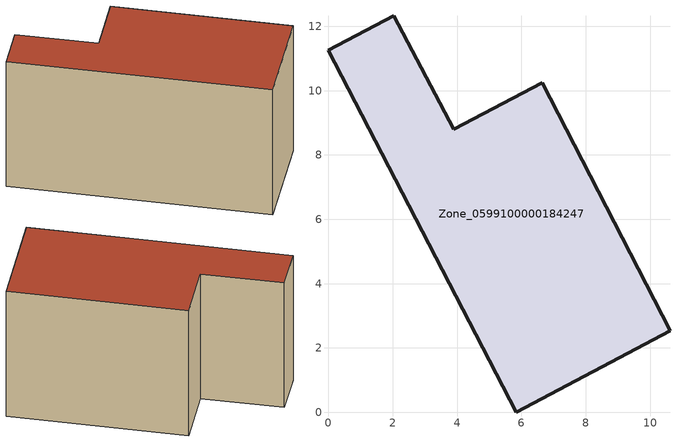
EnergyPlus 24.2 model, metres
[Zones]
Zone_0599100000184247
 floor ground (C_G): 5.84,0 0,11.25 2.03,12.33 3.9,8.8 6.64,10.25 10.62,2.53 z0
 wall outside (C_F): 5.84,0 10.62,2.53 6.64,10.25 3.9,8.8 2.03,12.33 0,11.25 5.84,0 z0:7.04
 roof outside (C_R): 0,11.25 5.84,0 10.62,2.53 6.64,10.25 3.9,8.8 2.03,12.33 z7.04
[BUILDING]
Pand.0599100000184247: North Axis=0; Terrain=City; Loads Convergence Tolerance Value=0.04; Temperature Convergence Tolerance Value=0.4; Solar Distribution=FullExterior; Maximum Number of Warmup Days=25; Minimum Number of Warmup Days=1
[Site:Location]
Rotterdam.The.Hague.AP_ZH_NLD Design_Conditions: Latitude=51.96; Longitude=4.45; Time Zone=1; Elevation=-4.5
[SITE:GROUNDTEMPERATURE:BUILDINGSURFACE]
18, 18, 18, 18, 18, 18, 18, 18, 18, 18, 18, 18
[MATERIAL] Thermal Absorptance=0.9; Solar Absorptance=0.7; Visible Absorptance=0.7
Name | Roughness | Thickness | Conductivity | Density | Specific Heat
G.TI.1975-1991 | MediumSmooth | 0.15 | 0.288461 | 540 | 1210
F.TI.1975-1991 | Rough | 0.3 | 0.230769 | 1920 | 840
R.TI.1975-1991 | MediumRough | 0.2 | 0.153846 | 1500 | 1000
[CONSTRUCTION]
C_G: G.TI.1975-1991
C_F: F.TI.1975-1991
C_R: R.TI.1975-1991
[ZONE]
Zone_0599100000184247: Type=1; Multiplier=1; Ceiling Height=Autocalculate; Volume=Autocalculate; Floor Area=autocalculate; Part of Total Floor Area=Yes
[ZONEINFILTRATION:DESIGNFLOWRATE]
Infil_Zone_0599100000184247: Zone or ZoneList or Space or SpaceList=Zone_0599100000184247; Schedule=AlwaysOn; Design Flow Rate Calculation Method=Flow/Area; Flow Rate per Floor Area=0.003; Constant Term Coefficient=1; Temperature Term Coefficient=0; Velocity Term Coefficient=0; Velocity Squared Term Coefficient=0
[HVACTEMPLATE:ZONE:IDEALLOADSAIRSYSTEM]
Zone_0599100000184247: Maximum Heating Supply Air Temperature=50; Minimum Cooling Supply Air Temperature=13; Maximum Heating Supply Air Humidity Ratio=0.0156; Minimum Cooling Supply Air Humidity Ratio=0.0077; Heating Limit=NoLimit; Cooling Limit=NoLimit; Dehumidification Control Type=ConstantSensibleHeatRatio; Cooling Sensible Heat Ratio=0.7; Dehumidification Setpoint=60; Humidification Control Type=None; Humidification Setpoint=30; Outdoor Air Method=None; Outdoor Air Flow Rate per Person=0.00944; Outdoor Air Flow Rate per Zone Floor Area=0; Outdoor Air Flow Rate per Zone=0; Demand Controlled Ventilation Type=None; Outdoor Air Economizer Type=NoEconomizer; Heat Recovery Type=None; Sensible Heat Recovery Effectiveness=0.7; Latent Heat Recovery Effectiveness=0.65
[ZONECONTROL:THERMOSTAT]
ThermostatControl_Zone_0599100000184247: Zone or ZoneList=Zone_0599100000184247; Control Type Schedule=DualSetpointControlType; Control 1=Thermostat_Zone_0599100000184247; Temperature Difference Between Cutout And Setpoint=0
[THERMOSTATSETPOINT:DUALSETPOINT]
Thermostat_Zone_0599100000184247: Heating Setpoint Temperature Schedule=HeatingSetpoint_Zone_0599100000184247; Cooling Setpoint Temperature Schedule=CoolingSetpoint_Zone_0599100000184247
[SCHEDULE:COMPACT]
HeatingSetpoint_Zone_0599100000184247: Through: 12/31, For: AllDays, Until: 24:00, 21
CoolingSetpoint_Zone_0599100000184247: Through: 12/31, For: AllDays, Until: 24:00, 24
DualSetpointControlType: Through: 12/31, For: AllDays, Until: 24:00, 4
AlwaysOn: Through: 12/31, For: AllDays, Until: 24:00, 1
